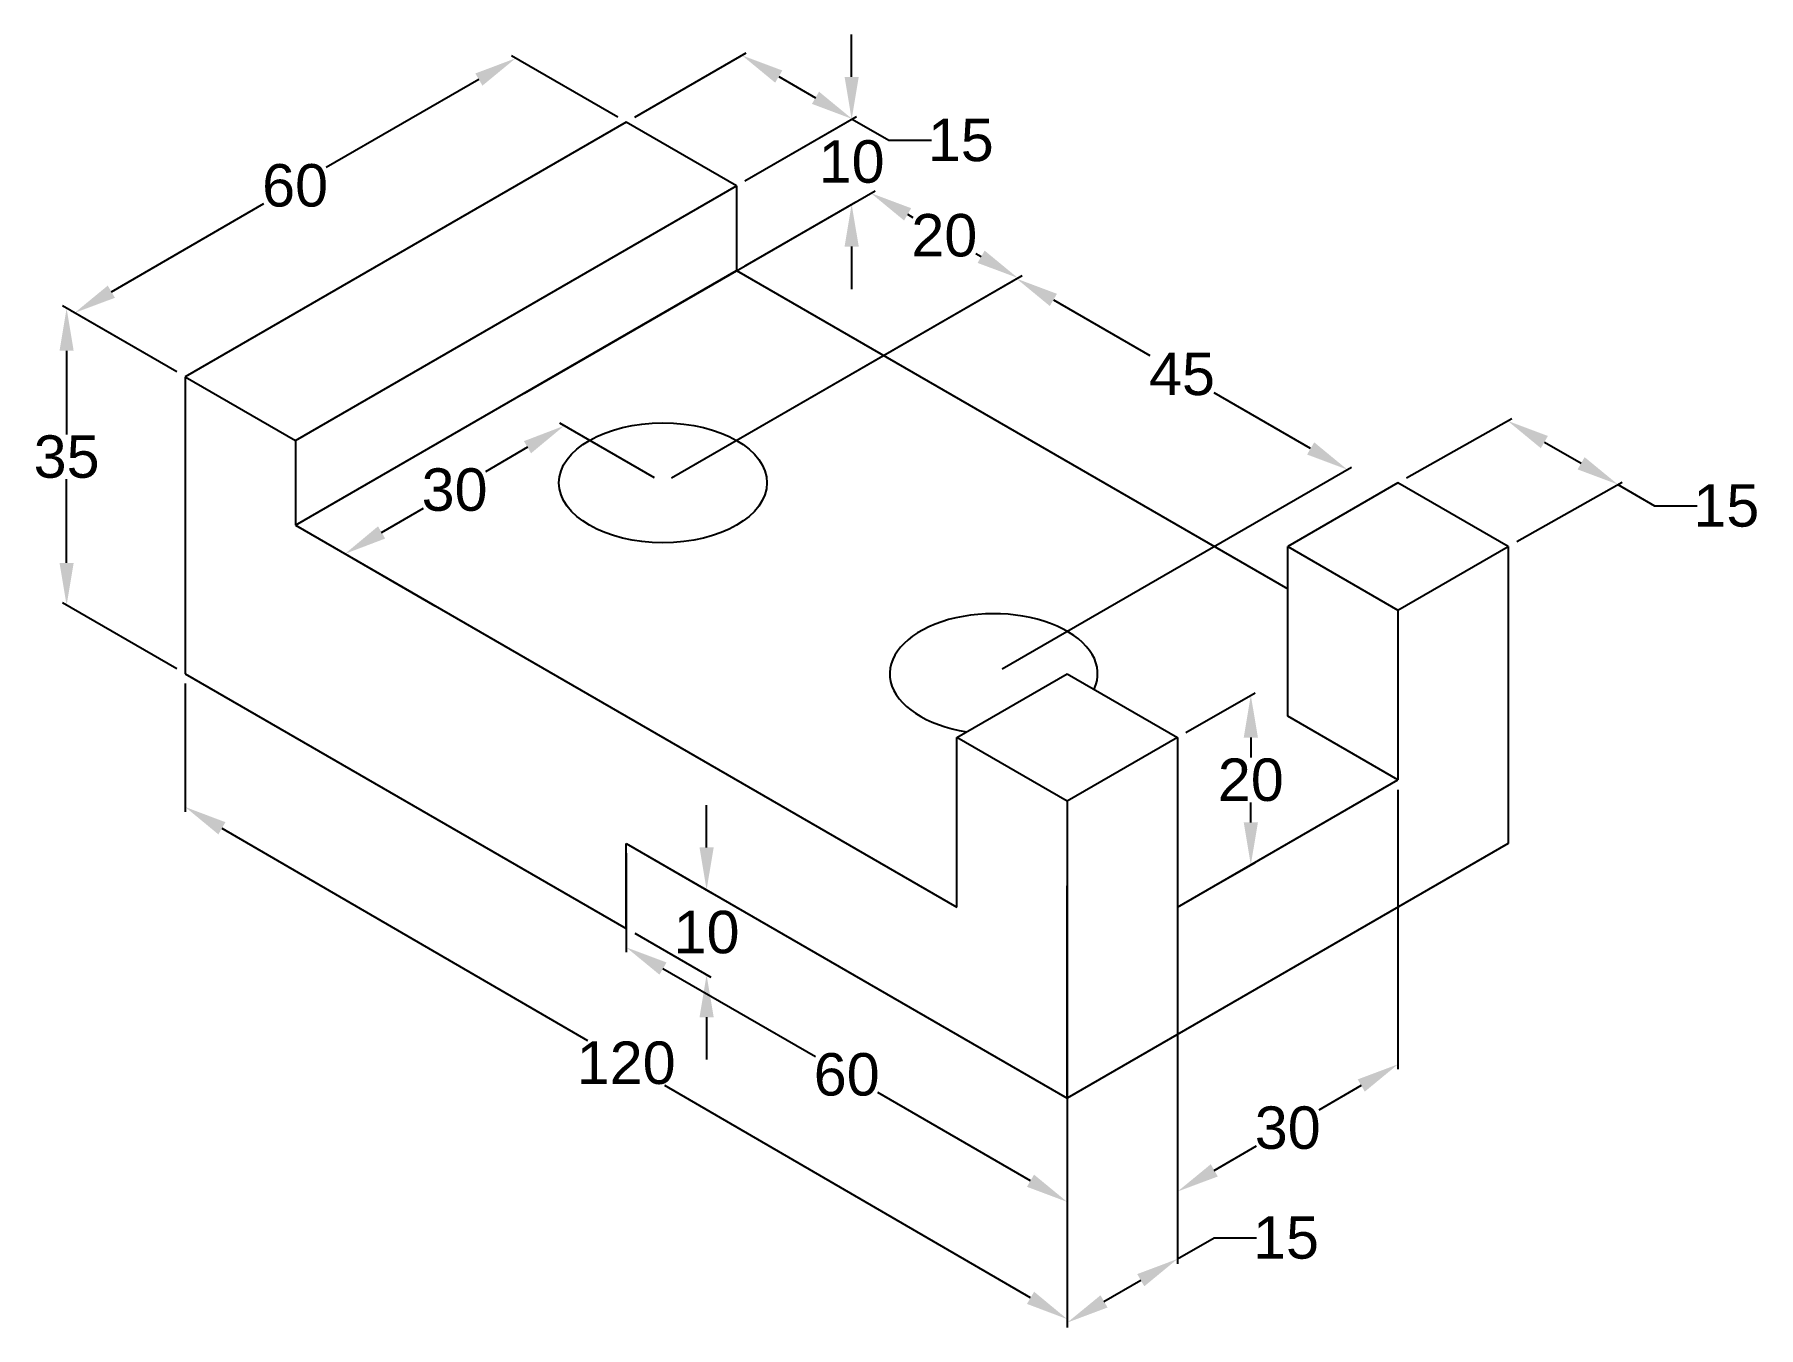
# Model space of a CAD drawing. Header units: millimetres. Extents: x 454 to 657, y 489 to 641.
import ezdxf

# ---------------------------------------------------------------- set-up
doc = ezdxf.new("R2010")
doc.units = ezdxf.units.MM
doc.header["$MEASUREMENT"] = 0
doc.styles.get("Standard").update_dxf_attribs({"font": 'arial.ttf'})
doc.dimstyles.get("Standard").update_dxf_attribs({"dimtxt": 5, "dimasz": 5, "dimexe": 0.5, "dimexo": 1, "dimgap": 0.09, "dimtad": 0, "dimtih": 1, "dimtoh": 1, "dimdec": 0, "dimzin": 0, "dimdsep": 46, "dimtxsty": 'Standard', "dimcen": 0.09, "dimadec": 0, "dimazin": 0, "dimtfac": 1, "dimtdec": 0, "dimtofl": 0, "dimtmove": 0, "dimatfit": 3, "dimfxl": 1, "dimtolj": 1, "dimtzin": 0, "dimarcsym": 0})

# ---------------------------------------------------------------- blocks, each defined once
blk = doc.blocks.new('*D3')
at = {"color": 0, "lineweight": -2, "ltscale": 0.5, "transparency": 16777216}
for p, q in [((522.57, 631.38), (510.04, 638.62)), ((506.21, 635.83), (488.24, 625.45)), ((462.91, 610.83), (480.89, 621.21)), ((470.61, 601.38), (458.08, 608.62))]:
    blk.add_line(p, q, dxfattribs=at)
at = {"color": 0, "ltscale": 0.5, "transparency": 16777216}
for points in [[(505.8, 636.55), (506.63, 635.11), (510.54, 638.33)], [(462.49, 611.55), (463.33, 610.11), (458.58, 608.33)]]:
    blk.add_solid(points, dxfattribs=at)
at = {"layer": 'Defpoints', "color": 0, "ltscale": 0.5, "transparency": 16777216}
for p in [(510.54, 638.33), (523.57, 630.81), (471.61, 600.81)]:
    blk.add_point(p, dxfattribs=at)
at = {"color": 0, "ltscale": 0.5, "transparency": 16777216, "insert": (484.56, 623.33), "char_height": 5, "attachment_point": 5}
blk.add_mtext('\\A1;60', dxfattribs=at)
blk = doc.blocks.new('*D4')
at = {"color": 0, "lineweight": -2, "ltscale": 0.5, "transparency": 16777216}
for p, q in [((524.57, 631.38), (537.71, 638.97)), ((541.54, 636.18), (545.87, 633.68)), ((537.56, 623.88), (550.7, 631.47)), ((550.2, 631.18), (554.53, 628.68)), ((554.53, 628.68), (559.53, 628.68))]:
    blk.add_line(p, q, dxfattribs=at)
at = {"color": 0, "ltscale": 0.5, "transparency": 16777216}
for points in [[(541.96, 636.9), (541.12, 635.46), (537.21, 638.68)], [(546.29, 634.4), (545.45, 632.96), (550.2, 631.18)]]:
    blk.add_solid(points, dxfattribs=at)
at = {"layer": 'Defpoints', "color": 0, "ltscale": 0.5, "transparency": 16777216}
for p in [(523.57, 630.81), (550.2, 631.18), (536.56, 623.31)]:
    blk.add_point(p, dxfattribs=at)
at = {"color": 0, "ltscale": 0.5, "transparency": 16777216, "insert": (562.99, 628.68), "char_height": 5, "attachment_point": 5}
blk.add_mtext('\\A1;15', dxfattribs=at)
blk = doc.blocks.new('*D5')
at = {"color": 0, "lineweight": -2, "ltscale": 0.5, "transparency": 16777216}
for p, q in [((470.61, 601.38), (457.14, 609.16)), ((457.64, 603.87), (457.64, 594.02)), ((457.64, 578.87), (457.64, 588.73)), ((470.61, 566.38), (457.14, 574.16))]:
    blk.add_line(p, q, dxfattribs=at)
at = {"color": 0, "ltscale": 0.5, "transparency": 16777216}
for points in [[(456.81, 603.87), (458.47, 603.87), (457.64, 608.87)], [(456.81, 578.87), (458.47, 578.87), (457.64, 573.87)]]:
    blk.add_solid(points, dxfattribs=at)
at = {"layer": 'Defpoints', "color": 0, "ltscale": 0.5, "transparency": 16777216}
for p in [(471.61, 600.81), (457.64, 573.87), (471.61, 565.81)]:
    blk.add_point(p, dxfattribs=at)
at = {"color": 0, "ltscale": 0.5, "transparency": 16777216, "insert": (457.64, 591.37), "char_height": 5, "attachment_point": 5}
blk.add_mtext('\\A1;35', dxfattribs=at)
blk = doc.blocks.new('*D6')
at = {"color": 0, "lineweight": -2, "ltscale": 0.5, "transparency": 16777216}
for p, q in [((471.61, 564.65), (471.61, 549.53)), ((475.93, 547.6), (519.02, 522.58)), ((571.21, 492.27), (528.12, 517.29)), ((575.53, 504.3), (575.53, 489.18))]:
    blk.add_line(p, q, dxfattribs=at)
at = {"color": 0, "ltscale": 0.5, "transparency": 16777216}
for points in [[(476.35, 548.32), (475.52, 546.88), (471.61, 550.11)], [(571.63, 492.99), (570.79, 491.55), (575.53, 489.76)]]:
    blk.add_solid(points, dxfattribs=at)
at = {"layer": 'Defpoints', "color": 0, "ltscale": 0.5, "transparency": 16777216}
for p in [(471.61, 565.81), (575.53, 505.45), (575.53, 489.76)]:
    blk.add_point(p, dxfattribs=at)
at = {"color": 0, "ltscale": 0.5, "transparency": 16777216, "insert": (523.57, 519.94), "char_height": 5, "attachment_point": 5}
blk.add_mtext('\\A1;120', dxfattribs=at)
blk = doc.blocks.new('*D7')
at = {"color": 0, "lineweight": -2, "ltscale": 0.5, "transparency": 16777216}
for p, q in [((533.04, 545.34), (533.04, 550.34)), ((524.57, 545.23), (533.54, 540.05)), ((524.57, 535.23), (533.54, 530.05)), ((533.04, 525.34), (533.04, 520.34))]:
    blk.add_line(p, q, dxfattribs=at)
at = {"color": 0, "ltscale": 0.5, "transparency": 16777216}
for points in [[(532.21, 545.34), (533.88, 545.34), (533.04, 540.34)], [(532.21, 525.34), (533.88, 525.34), (533.04, 530.34)]]:
    blk.add_solid(points, dxfattribs=at)
at = {"layer": 'Defpoints', "color": 0, "ltscale": 0.5, "transparency": 16777216}
for p in [(523.57, 545.81), (533.04, 540.34), (523.57, 535.81)]:
    blk.add_point(p, dxfattribs=at)
at = {"color": 0, "ltscale": 0.5, "transparency": 16777216, "insert": (533.04, 535.34), "char_height": 5, "attachment_point": 5}
blk.add_mtext('\\A1;10', dxfattribs=at)
blk = doc.blocks.new('*D8')
at = {"color": 0, "lineweight": -2, "ltscale": 0.5, "transparency": 16777216}
for p, q in [((523.57, 544.65), (523.57, 532.99)), ((527.9, 531.07), (545.88, 520.69)), ((571.2, 506.07), (553.23, 516.45)), ((575.53, 514.65), (575.53, 502.99))]:
    blk.add_line(p, q, dxfattribs=at)
at = {"color": 0, "ltscale": 0.5, "transparency": 16777216}
for points in [[(528.32, 531.79), (527.49, 530.35), (523.57, 533.57)], [(571.62, 506.79), (570.79, 505.35), (575.53, 503.57)]]:
    blk.add_solid(points, dxfattribs=at)
at = {"layer": 'Defpoints', "color": 0, "ltscale": 0.5, "transparency": 16777216}
for p in [(523.57, 545.81), (575.53, 515.81), (575.53, 503.57)]:
    blk.add_point(p, dxfattribs=at)
at = {"color": 0, "ltscale": 0.5, "transparency": 16777216, "insert": (549.55, 518.57), "char_height": 5, "attachment_point": 5}
blk.add_mtext('\\A1;60', dxfattribs=at)
blk = doc.blocks.new('*D10')
at = {"color": 0, "lineweight": -2, "ltscale": 0.5, "transparency": 16777216}
for p, q in [((614.5, 552.15), (614.5, 519.21)), ((588.52, 537.15), (588.52, 504.21)), ((610.17, 517.29), (605.18, 514.4)), ((592.85, 507.29), (597.85, 510.17))]:
    blk.add_line(p, q, dxfattribs=at)
at = {"color": 0, "ltscale": 0.5, "transparency": 16777216}
for points in [[(609.76, 518.01), (610.59, 516.57), (614.5, 519.79)], [(592.44, 508.01), (593.27, 506.57), (588.52, 504.79)]]:
    blk.add_solid(points, dxfattribs=at)
at = {"layer": 'Defpoints', "color": 0, "ltscale": 0.5, "transparency": 16777216}
for p in [(614.5, 553.31), (588.52, 538.31), (614.5, 519.79)]:
    blk.add_point(p, dxfattribs=at)
at = {"color": 0, "ltscale": 0.5, "transparency": 16777216, "insert": (601.51, 512.29), "char_height": 5, "attachment_point": 5}
blk.add_mtext('\\A1;30', dxfattribs=at)
blk = doc.blocks.new('*D12')
at = {"color": 0, "lineweight": -2, "ltscale": 0.5, "transparency": 16777216}
for p, q in [((588.52, 557.15), (588.52, 496.27)), ((575.53, 549.65), (575.53, 488.77)), ((588.52, 496.85), (592.85, 499.35)), ((592.85, 499.35), (597.85, 499.35)), ((579.86, 491.85), (584.19, 494.35))]:
    blk.add_line(p, q, dxfattribs=at)
at = {"color": 0, "ltscale": 0.5, "transparency": 16777216}
for points in [[(583.78, 495.07), (584.61, 493.63), (588.52, 496.85)], [(579.45, 492.57), (580.28, 491.13), (575.53, 489.35)]]:
    blk.add_solid(points, dxfattribs=at)
at = {"layer": 'Defpoints', "color": 0, "ltscale": 0.5, "transparency": 16777216}
for p in [(588.52, 558.31), (575.53, 550.81), (588.52, 496.85)]:
    blk.add_point(p, dxfattribs=at)
at = {"color": 0, "ltscale": 0.5, "transparency": 16777216, "insert": (601.31, 499.35), "char_height": 5, "attachment_point": 5}
blk.add_mtext('\\A1;15', dxfattribs=at)
blk = doc.blocks.new('*D13')
at = {"color": 0, "lineweight": -2, "ltscale": 0.5, "transparency": 16777216}
for p, q in [((589.52, 558.88), (597.66, 563.58)), ((597.16, 558.29), (597.16, 555.94)), ((597.16, 548.29), (597.16, 550.65)), ((589.52, 538.88), (597.66, 543.58))]:
    blk.add_line(p, q, dxfattribs=at)
at = {"color": 0, "ltscale": 0.5, "transparency": 16777216}
for points in [[(596.33, 558.29), (598, 558.29), (597.16, 563.29)], [(596.33, 548.29), (598, 548.29), (597.16, 543.29)]]:
    blk.add_solid(points, dxfattribs=at)
at = {"layer": 'Defpoints', "color": 0, "ltscale": 0.5, "transparency": 16777216}
for p in [(588.52, 558.31), (597.16, 543.29), (588.52, 538.31)]:
    blk.add_point(p, dxfattribs=at)
at = {"color": 0, "ltscale": 0.5, "transparency": 16777216, "insert": (597.16, 553.29), "char_height": 5, "attachment_point": 5}
blk.add_mtext('\\A1;20', dxfattribs=at)
blk = doc.blocks.new('*D14')
at = {"color": 0, "lineweight": -2, "ltscale": 0.5, "transparency": 16777216}
for p, q in [((615.52, 588.88), (627.92, 595.9)), ((631.75, 593.11), (636.08, 590.61)), ((628.51, 581.38), (640.91, 588.4)), ((640.41, 588.11), (644.74, 585.61)), ((644.74, 585.61), (649.74, 585.61))]:
    blk.add_line(p, q, dxfattribs=at)
at = {"color": 0, "ltscale": 0.5, "transparency": 16777216}
for points in [[(632.16, 593.83), (631.33, 592.39), (627.42, 595.61)], [(636.49, 591.33), (635.66, 589.89), (640.41, 588.11)]]:
    blk.add_solid(points, dxfattribs=at)
at = {"layer": 'Defpoints', "color": 0, "ltscale": 0.5, "transparency": 16777216}
for p in [(614.5, 588.31), (640.41, 588.11), (627.5, 580.81)]:
    blk.add_point(p, dxfattribs=at)
at = {"color": 0, "ltscale": 0.5, "transparency": 16777216, "insert": (653.19, 585.61), "char_height": 5, "attachment_point": 5}
blk.add_mtext('\\A1;15', dxfattribs=at)
blk = doc.blocks.new('*D15')
at = {"color": 0, "lineweight": -2, "ltscale": 0.5, "transparency": 16777216}
for p, q in [((511.58, 598.88), (552.89, 622.73)), ((556.72, 619.95), (557.35, 619.58)), ((565.38, 614.95), (564.76, 615.31)), ((528.9, 588.88), (570.21, 612.73))]:
    blk.add_line(p, q, dxfattribs=at)
at = {"color": 0, "ltscale": 0.5, "transparency": 16777216}
for points in [[(557.14, 620.67), (556.31, 619.22), (552.39, 622.45)], [(565.8, 615.67), (564.97, 614.22), (569.71, 612.45)]]:
    blk.add_solid(points, dxfattribs=at)
at = {"layer": 'Defpoints', "color": 0, "ltscale": 0.5, "transparency": 16777216}
for p in [(569.71, 612.45), (510.58, 598.31), (527.9, 588.31)]:
    blk.add_point(p, dxfattribs=at)
at = {"color": 0, "ltscale": 0.5, "transparency": 16777216, "insert": (561.05, 617.45), "char_height": 5, "attachment_point": 5}
blk.add_mtext('\\A1;20', dxfattribs=at)
blk = doc.blocks.new('*D16')
at = {"color": 0, "lineweight": -2, "ltscale": 0.5, "transparency": 16777216}
for p, q in [((528.9, 588.88), (570.07, 612.65)), ((573.9, 609.86), (585.26, 603.3)), ((604.21, 592.36), (592.85, 598.92)), ((567.87, 566.38), (609.04, 590.15))]:
    blk.add_line(p, q, dxfattribs=at)
at = {"color": 0, "ltscale": 0.5, "transparency": 16777216}
for points in [[(574.32, 610.58), (573.48, 609.14), (569.57, 612.36)], [(604.63, 593.08), (603.79, 591.64), (608.54, 589.86)]]:
    blk.add_solid(points, dxfattribs=at)
at = {"layer": 'Defpoints', "color": 0, "ltscale": 0.5, "transparency": 16777216}
for p in [(608.54, 589.86), (527.9, 588.31), (566.87, 565.81)]:
    blk.add_point(p, dxfattribs=at)
at = {"color": 0, "ltscale": 0.5, "transparency": 16777216, "insert": (589.05, 601.11), "char_height": 5, "attachment_point": 5}
blk.add_mtext('\\A1;45', dxfattribs=at)
blk = doc.blocks.new('*D17')
at = {"color": 0, "lineweight": -2, "ltscale": 0.5, "transparency": 16777216}
for p, q in [((526.91, 588.88), (515.76, 595.32)), ((511.94, 592.51), (507.01, 589.62)), ((494.75, 582.46), (499.69, 585.34)), ((501.08, 573.79), (489.94, 580.22))]:
    blk.add_line(p, q, dxfattribs=at)
at = {"color": 0, "ltscale": 0.5, "transparency": 16777216}
for points in [[(511.52, 593.22), (512.36, 591.79), (516.26, 595.03)], [(494.33, 583.18), (495.17, 581.74), (490.44, 579.94)]]:
    blk.add_solid(points, dxfattribs=at)
at = {"layer": 'Defpoints', "color": 0, "ltscale": 0.5, "transparency": 16777216}
for p in [(527.9, 588.31), (490.44, 579.94), (502.08, 573.21)]:
    blk.add_point(p, dxfattribs=at)
at = {"color": 0, "ltscale": 0.5, "transparency": 16777216, "insert": (503.35, 587.48), "char_height": 5, "attachment_point": 5}
blk.add_mtext('\\A1;30', dxfattribs=at)
blk = doc.blocks.new('*D19')
at = {"color": 0, "lineweight": -2, "ltscale": 0.5, "transparency": 16777216}
for p, q in [((550.13, 636.14), (550.13, 641.14)), ((537.56, 623.88), (550.63, 631.43)), ((537.56, 613.88), (550.63, 621.43)), ((550.13, 616.14), (550.13, 611.14))]:
    blk.add_line(p, q, dxfattribs=at)
at = {"color": 0, "ltscale": 0.5, "transparency": 16777216}
for points in [[(549.3, 636.14), (550.97, 636.14), (550.13, 631.14)], [(549.3, 616.14), (550.97, 616.14), (550.13, 621.14)]]:
    blk.add_solid(points, dxfattribs=at)
at = {"layer": 'Defpoints', "color": 0, "ltscale": 0.5, "transparency": 16777216}
for p in [(536.56, 623.31), (550.13, 621.14), (536.56, 613.31)]:
    blk.add_point(p, dxfattribs=at)
at = {"color": 0, "ltscale": 0.5, "transparency": 16777216, "insert": (550.13, 626.14), "char_height": 5, "attachment_point": 5}
blk.add_mtext('\\A1;10', dxfattribs=at)

msp = doc.modelspace()

# ---------------------------------------------------------------- linework, layer by layer
at = {"ltscale": 0.5}
for p, q in [((523.57, 630.81), (471.61, 600.81)), ((536.56, 623.31), (523.57, 630.81)), ((484.6, 593.31), (536.56, 623.31)), ((536.56, 623.31), (536.56, 613.31)), ((484.6, 583.31), (536.56, 613.31)), ((536.56, 613.31), (601.51, 575.81)), ((471.61, 600.81), (484.6, 593.31)), ((471.61, 600.81), (471.61, 565.81)), ((484.6, 593.31), (484.6, 583.31)), ((614.5, 588.31), (601.51, 580.81)), ((627.5, 580.81), (614.5, 588.31)), ((484.6, 583.31), (562.54, 538.31)), ((601.51, 560.81), (601.51, 580.81)), ((601.51, 580.81), (614.5, 573.31)), ((614.5, 573.31), (627.5, 580.81)), ((627.5, 580.81), (627.5, 545.81)), ((614.5, 573.31), (614.5, 553.31)), ((471.61, 565.81), (523.57, 535.81)), ((562.54, 558.31), (575.53, 565.81)), ((575.53, 565.81), (588.52, 558.31)), ((614.5, 553.31), (601.51, 560.81)), ((562.54, 538.31), (562.54, 558.31)), ((575.53, 550.81), (562.54, 558.31)), ((588.52, 558.31), (575.53, 550.81)), ((588.52, 558.31), (588.52, 538.31)), ((588.52, 538.31), (614.5, 553.31)), ((575.53, 550.81), (575.53, 540.81)), ((523.57, 535.81), (523.57, 545.81)), ((523.57, 545.81), (575.53, 515.81)), ((627.5, 545.81), (575.53, 515.81)), ((575.53, 515.81), (575.53, 540.81))]:
    msp.add_line(p, q, dxfattribs=at)
msp.add_ellipse((527.9, 588.31), major_axis=(-12.25, 0), ratio=0.57735, dxfattribs=at)
msp.add_ellipse((566.87, 565.81), major_axis=(-12.25, 0), ratio=0.57735, start_param=2.879793, end_param=7.592182, dxfattribs=at)

# ---------------------------------------------------------------- dimensions: what is measured, and where the dimension line sits
for base, p1, p2, picture, middle in [((550.13, 621.14), (536.56, 623.31), (536.56, 613.31), '*D19', (550.13, 626.14)), ((457.64, 573.87), (471.61, 600.81), (471.61, 565.81), '*D5', (457.64, 591.37)), ((597.16, 543.29), (588.52, 558.31), (588.52, 538.31), '*D13', (597.16, 553.29)), ((533.04, 540.34), (523.57, 535.81), (523.57, 545.81), '*D7', (533.04, 535.34))]:
    dim = msp.add_linear_dim(base=base, p1=p1, p2=p2, angle=90, dimstyle='Standard', dxfattribs=at)
    dim.commit()
    dim.dimension.update_dxf_attribs({"geometry": picture, "text_midpoint": middle})
for p1, p2, distance, picture, middle in [((471.61, 600.81), (523.57, 630.81), 13.03, '*D3', (484.56, 623.33)), ((523.57, 630.81), (536.56, 623.31), 13.64, '*D4', (562.99, 628.68)), ((510.58, 598.31), (527.9, 588.31), 41.81, '*D15', (561.05, 617.45)), ((527.9, 588.31), (566.87, 565.81), 41.67, '*D16', (589.05, 601.11)), ((527.9, 588.31), (502.08, 573.21), -11.68, '*D17', (503.35, 587.48)), ((614.5, 588.31), (627.5, 580.81), 12.78, '*D14', (653.19, 585.61)), ((471.61, 565.81), (575.53, 505.45), -13.57, '*D6', (523.57, 519.94)), ((575.53, 550.81), (588.52, 558.31), -53.22, '*D12', (601.31, 499.35)), ((588.52, 538.31), (614.5, 553.31), -29.03, '*D10', (601.51, 512.29)), ((523.57, 545.81), (575.53, 515.81), -10.6, '*D8', (549.55, 518.57))]:
    dim = msp.add_aligned_dim(p1=p1, p2=p2, distance=distance, dimstyle='Standard', dxfattribs=at)
    dim.commit()
    dim.dimension.update_dxf_attribs({"geometry": picture, "text_midpoint": middle})

doc.saveas('drawing.dxf')
